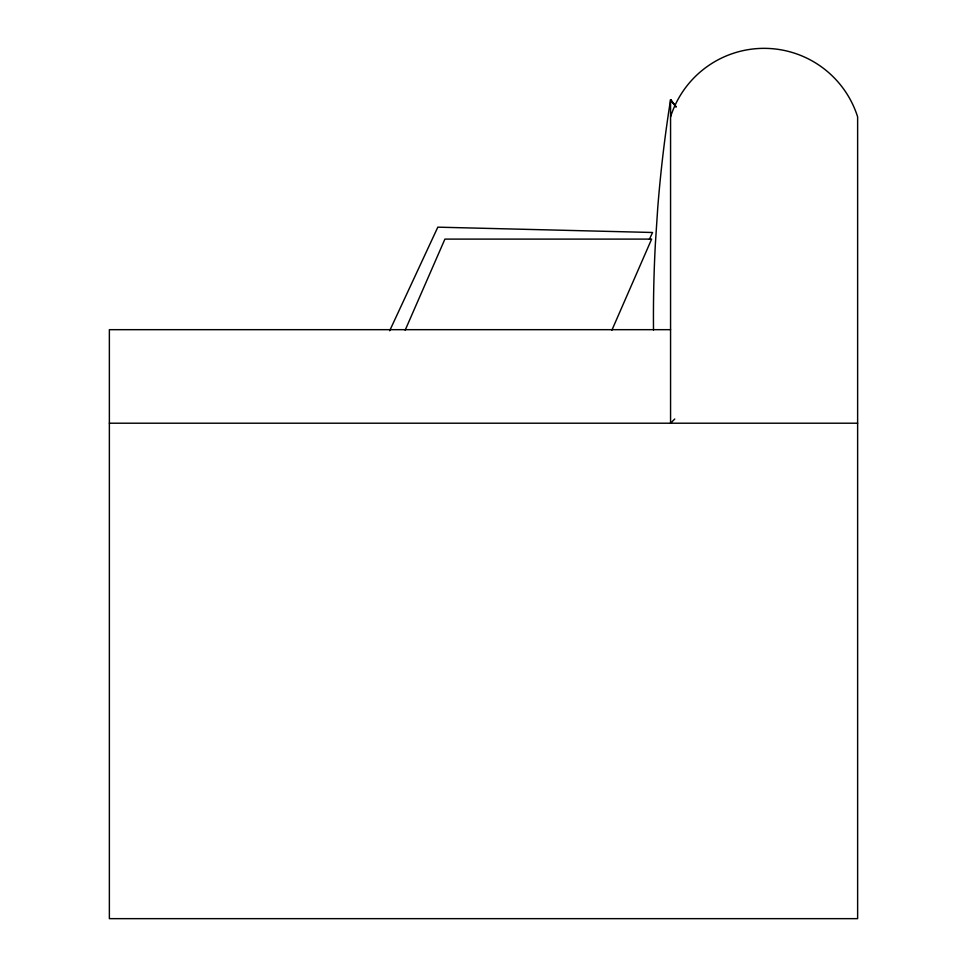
<?xml version="1.0" encoding="UTF-8"?>
<svg xmlns="http://www.w3.org/2000/svg" width="967" height="967" viewBox="0 0 967 967"><rect width="100%" height="100%" fill="white"/><g stroke="black" fill="none" stroke-linecap="round" stroke-linejoin="round"><path stroke-width="1.45" d="M405.137 330.255L444.917 239.103L651.637 239.103L611.857 330.255M389.665 330.762L437.821 227.16L652.568 232.491L649.401 239.308M674.773 419.001L670.566 423.208L670.566 99.734A324.296 324.03 -7.7 0 1 676.054 106.854A324.163 324.163 0 0 0 670.566 99.734A1385.433 1385.433 0 0 0 657.729 207.978L655.348 244.252A1385.433 1385.433 0 0 0 653.499 329.989M670.566 329.674L109.368 329.674L109.368 918.65L857.632 918.65L857.632 116.862A98.102 98.102 0 0 0 670.566 116.862M109.368 423.208L857.632 423.208M670.566 99.734A324.03 324.03 0 0 1 676.042 106.854"/></g></svg>
